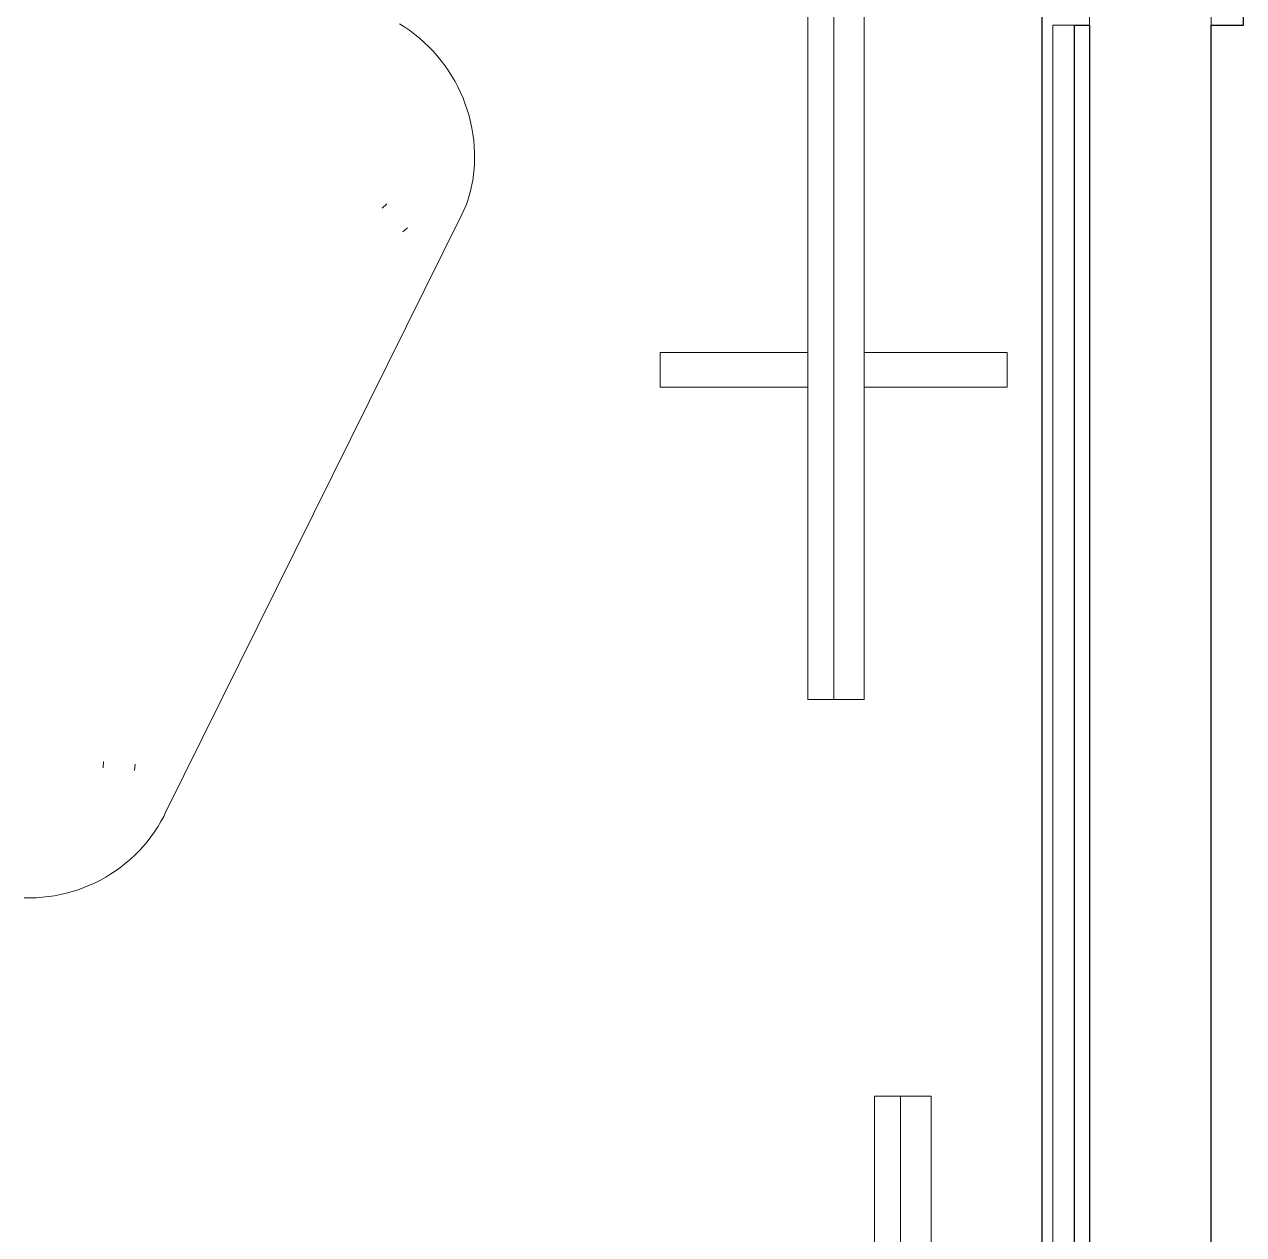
# Model space of a CAD drawing. Header units: millimetres. Extents: x 90978 to 295199, y -4084 to 97293.
# Drawn here: x 161074 to 162480, y 30762 to 32156 of the extents above; entities that cross this region are included whole.
import ezdxf

# ---------------------------------------------------------------- set-up
doc = ezdxf.new("R2010")
doc.units = ezdxf.units.MM
doc.header["$MEASUREMENT"] = 0
for name, color, linetype, lineweight in [('CSM-STL-XX-ZZ-M3-A-XXXX-00001_detached _19_04_21__rvt-1-Level 0$0$A-WALL', 7, 'CONTINUOUS', 9), ('CSM-STL-XX-ZZ-M3-A-XXXX-00001_detached _19_04_21__rvt-1-Level 0$0$I-FURN', 8, 'CONTINUOUS', 9), ('CSM-STL-XX-ZZ-M3-A-XXXX-00001_detached _19_04_21__rvt-1-Level 0$0$I-WALL', 7, 'CONTINUOUS', 9), ('I-FURN', 8, 'CONTINUOUS', 9)]:
    doc.layers.add(name, color=color, linetype=linetype, lineweight=lineweight)

msp = doc.modelspace()

# ---------------------------------------------------------------- linework, layer by layer
at = {"layer": 'CSM-STL-XX-ZZ-M3-A-XXXX-00001_detached _19_04_21__rvt-1-Level 0$0$A-WALL'}
for p, q in [((162302.2, 32155.7), (162302.2, 32168.2)), ((162442.2, 32168.2), (162442.2, 32155.7)), ((162284.7, 32155.7), (162259.7, 32155.7)), ((162259.7, 32155.7), (162259.7, 28437.7))]:
    msp.add_line(p, q, dxfattribs=at)
at = {"layer": 'CSM-STL-XX-ZZ-M3-A-XXXX-00001_detached _19_04_21__rvt-1-Level 0$0$I-FURN'}
for p, q in [((162054.4, 30921.2), (162084.4, 30921.2)), ((162054.4, 28521.2), (162054.4, 30921.2)), ((162084.4, 30921.2), (162084.4, 28521.2)), ((162119.4, 30921.2), (162084.4, 30921.2)), ((162084.4, 30921.2), (162084.4, 28521.2)), ((162119.4, 28521.2), (162119.4, 30921.2))]:
    msp.add_line(p, q, dxfattribs=at)
at = {"layer": 'CSM-STL-XX-ZZ-M3-A-XXXX-00001_detached _19_04_21__rvt-1-Level 0$0$I-WALL', "lineweight": 30}
for p, q in [((162247.2, 32168.2), (162247.2, 32155.7)), ((162479.7, 32155.7), (162479.7, 32168.2)), ((162247.2, 32155.7), (162247.2, 28437.7)), ((162284.7, 28437.7), (162284.7, 32155.7)), ((162284.7, 32155.7), (162302.2, 32155.7)), ((162302.2, 32155.7), (162302.2, 28643.2)), ((162442.2, 28643.2), (162442.2, 32155.7)), ((162442.2, 32155.7), (162479.7, 32155.7))]:
    msp.add_line(p, q, dxfattribs=at)
at = {"layer": 'I-FURN'}
for p, q in [((161977.3, 31378.2), (161977.3, 33178.2)), ((162007.3, 33178.2), (162007.3, 31378.2)), ((162007.3, 33178.2), (162007.3, 31378.2)), ((162042.3, 31378.2), (162042.3, 33178.2)), ((161512.8, 32153.3), (161506.8, 32157.2)), ((161518.7, 32149.3), (161512.8, 32153.3)), ((161524.5, 32144.9), (161518.7, 32149.3)), ((161530, 32140.4), (161524.5, 32144.9)), ((161535.4, 32135.7), (161530, 32140.4)), ((161540.6, 32130.7), (161535.4, 32135.7)), ((161545.6, 32125.5), (161540.6, 32130.7)), ((161550.3, 32120.2), (161545.6, 32125.5)), ((161554.9, 32114.6), (161550.3, 32120.2)), ((161559.2, 32108.9), (161554.9, 32114.6)), ((161563.3, 32103), (161559.2, 32108.9)), ((161567.2, 32096.9), (161563.3, 32103)), ((161570.8, 32090.7), (161567.2, 32096.9)), ((161574.1, 32084.4), (161570.8, 32090.7)), ((161577.2, 32077.9), (161574.1, 32084.4)), ((161580.1, 32071.3), (161577.2, 32077.9)), ((161582.6, 32064.6), (161580.1, 32071.3)), ((161584.9, 32057.8), (161582.6, 32064.6)), ((161587, 32051), (161584.9, 32057.8)), ((161588.7, 32044), (161587, 32051)), ((161590.2, 32037), (161588.7, 32044)), ((161591.4, 32029.9), (161590.2, 32037)), ((161592.3, 32022.8), (161591.4, 32029.9)), ((161592.9, 32015.6), (161592.3, 32022.8)), ((161593.2, 32008.5), (161592.9, 32015.6)), ((161593.1, 31994.1), (161593.3, 32001.3)), ((161593.3, 32001.3), (161593.2, 32008.5)), ((161591.7, 31979.8), (161592.5, 31987)), ((161592.5, 31987), (161593.1, 31994.1)), ((161589.6, 31968.2), (161590.7, 31973.5)), ((161590.7, 31973.5), (161591.6, 31978.9)), ((161591.6, 31978.9), (161591.7, 31979.8)), ((161585.1, 31952.4), (161586.8, 31957.6)), ((161586.8, 31957.6), (161588.3, 31962.9)), ((161588.3, 31962.9), (161589.6, 31968.2)), ((161492.1, 31949.5), (161486.7, 31944.7)), ((161578.7, 31937.3), (161581.1, 31942.2)), ((161581.1, 31942.2), (161583.2, 31947.3)), ((161583.2, 31947.3), (161585.1, 31952.4)), ((161236.9, 31247.2), (161578.7, 31937.3)), ((161516, 31922.1), (161510.7, 31917.4)), ((161807.3, 31778.2), (161807.3, 31738.2)), ((161977.3, 31778.2), (161807.3, 31778.2)), ((162207.3, 31778.2), (162042.3, 31778.2)), ((162207.3, 31738.2), (162207.3, 31778.2)), ((161807.3, 31738.2), (161977.3, 31738.2)), ((162042.3, 31738.2), (162207.3, 31738.2)), ((162007.3, 31378.2), (161977.3, 31378.2)), ((162007.3, 31378.2), (162042.3, 31378.2)), ((161165.2, 31299.8), (161165.8, 31306.9)), ((161202.1, 31303.9), (161201.5, 31296.7)), ((161231.8, 31237.6), (161235.2, 31243.7)), ((161235.2, 31243.7), (161236.9, 31247.2)), ((161220.2, 31220), (161224.3, 31225.7)), ((161224.3, 31225.7), (161228.2, 31231.6)), ((161228.2, 31231.6), (161231.8, 31237.6)), ((161211.4, 31209.1), (161215.9, 31214.5)), ((161215.9, 31214.5), (161220.2, 31220)), ((161196.6, 31194.2), (161201.7, 31199)), ((161201.7, 31199), (161206.6, 31204)), ((161206.6, 31204), (161211.4, 31209.1)), ((161180.1, 31181.2), (161185.7, 31185.3)), ((161185.7, 31185.3), (161191.2, 31189.7)), ((161191.2, 31189.7), (161196.6, 31194.2)), ((161155.9, 31167.1), (161162.1, 31170.2)), ((161162.1, 31170.2), (161168.2, 31173.7)), ((161168.2, 31173.7), (161174.2, 31177.3)), ((161174.2, 31177.3), (161180.1, 31181.2)), ((161116.1, 31153.5), (161123, 31155.1)), ((161123, 31155.1), (161129.7, 31157)), ((161129.7, 31157), (161136.4, 31159.1)), ((161136.4, 31159.1), (161143, 31161.5)), ((161143, 31161.5), (161149.5, 31164.2)), ((161149.5, 31164.2), (161155.9, 31167.1)), ((161074.3, 31149.8), (161081.3, 31149.7)), ((161081.3, 31149.7), (161088.3, 31149.9)), ((161088.3, 31149.9), (161095.3, 31150.4)), ((161095.3, 31150.4), (161102.3, 31151.2)), ((161102.3, 31151.2), (161109.2, 31152.2)), ((161109.2, 31152.2), (161116.1, 31153.5))]:
    msp.add_line(p, q, dxfattribs=at)

doc.saveas('drawing.dxf')
